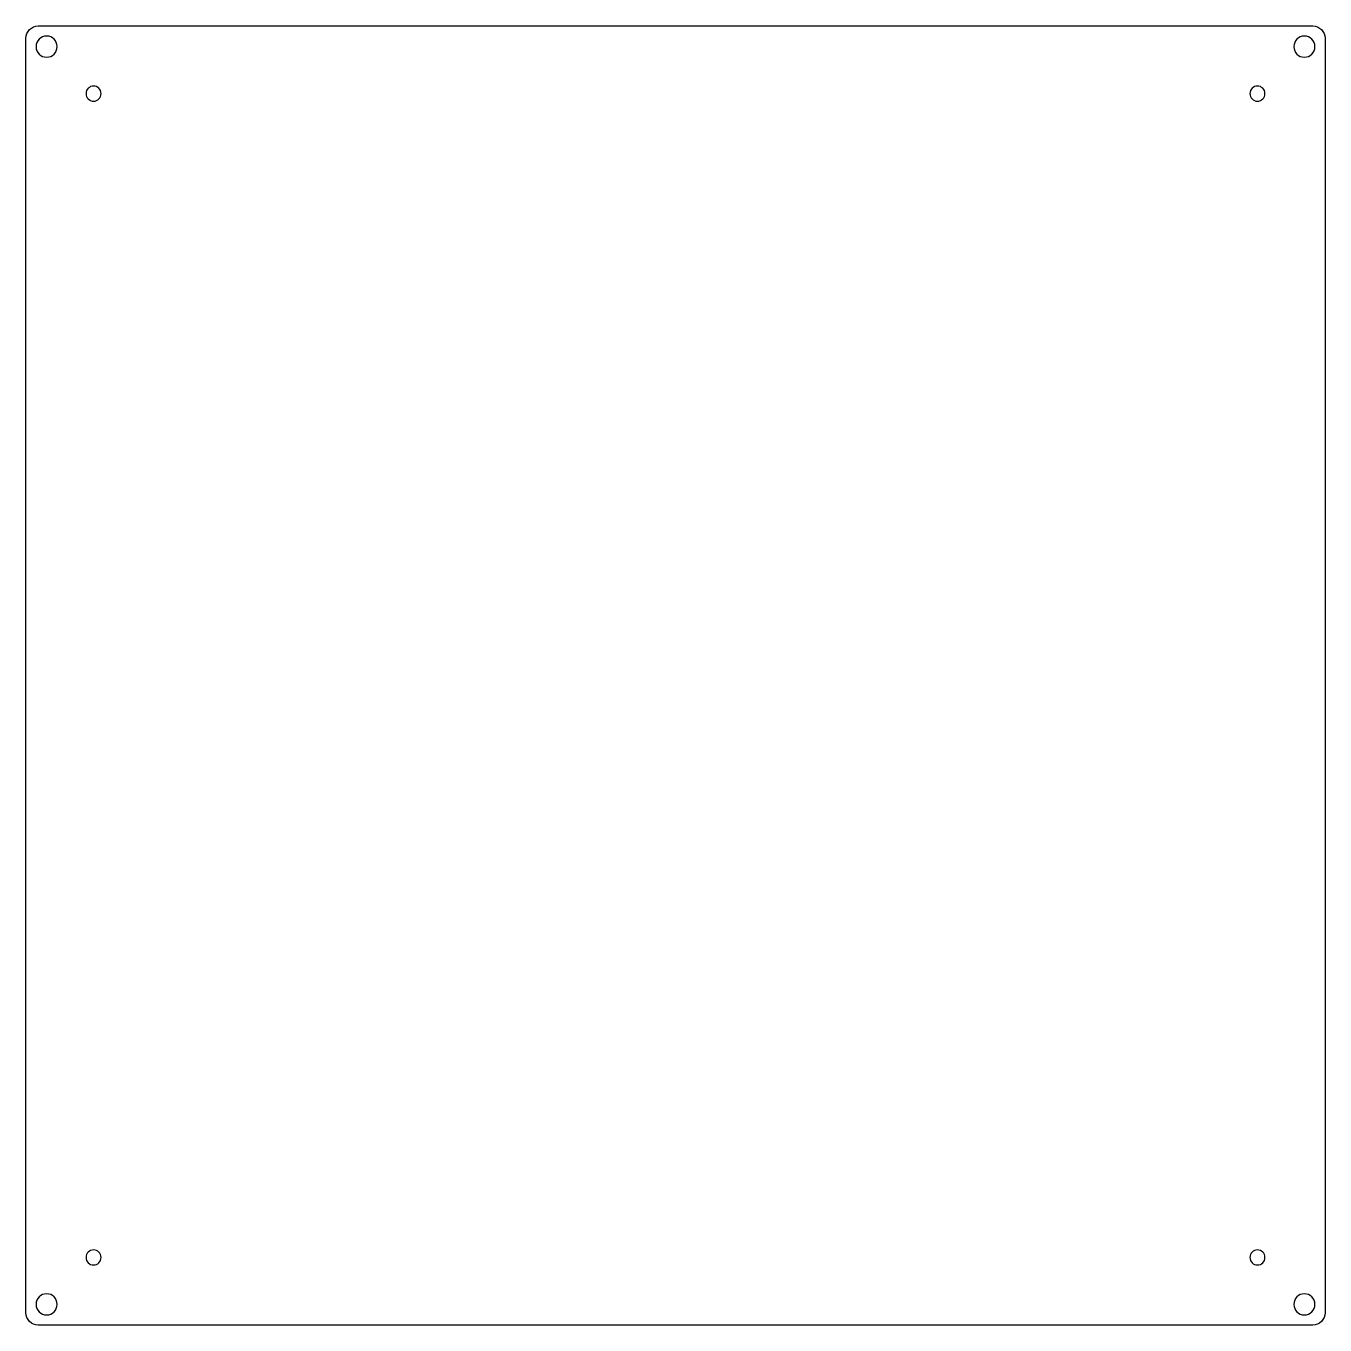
# Model space of a CAD drawing. Header units: millimetres. Extents: x 51 to 266, y 49 to 264.
import ezdxf

# ---------------------------------------------------------------- set-up
doc = ezdxf.new("R2010")
doc.units = ezdxf.units.MM
doc.layers.get('0').update_dxf_attribs({"linetype": 'CONTINUOUS'})

msp = doc.modelspace()

# ---------------------------------------------------------------- linework, layer by layer
msp.add_lwpolyline([(264.4, 264.36, -0.414214), (266.4, 262.36), (266.4, 51.36, -0.414214), (264.4, 49.36), (53.4, 49.36, -0.414214), (51.4, 51.36), (51.4, 262.36, -0.414214), (53.4, 264.36)], format="xyb", close=True)
at = {"extrusion": (3.81639e-17, -7.39557e-31, -1)}
for centre, radius in [((-54.81, 260.95, 0), 1.75), ((-262.99, 260.95, 0), 1.75), ((-62.59, 253.17, 0), 1.25), ((-255.21, 253.17, 0), 1.25), ((-62.59, 60.55, 0), 1.25), ((-255.21, 60.55, 0), 1.25), ((-54.81, 52.78, 0), 1.75), ((-262.99, 52.78, 0), 1.75)]:
    msp.add_circle(centre, radius, dxfattribs=at)

doc.saveas('drawing.dxf')
